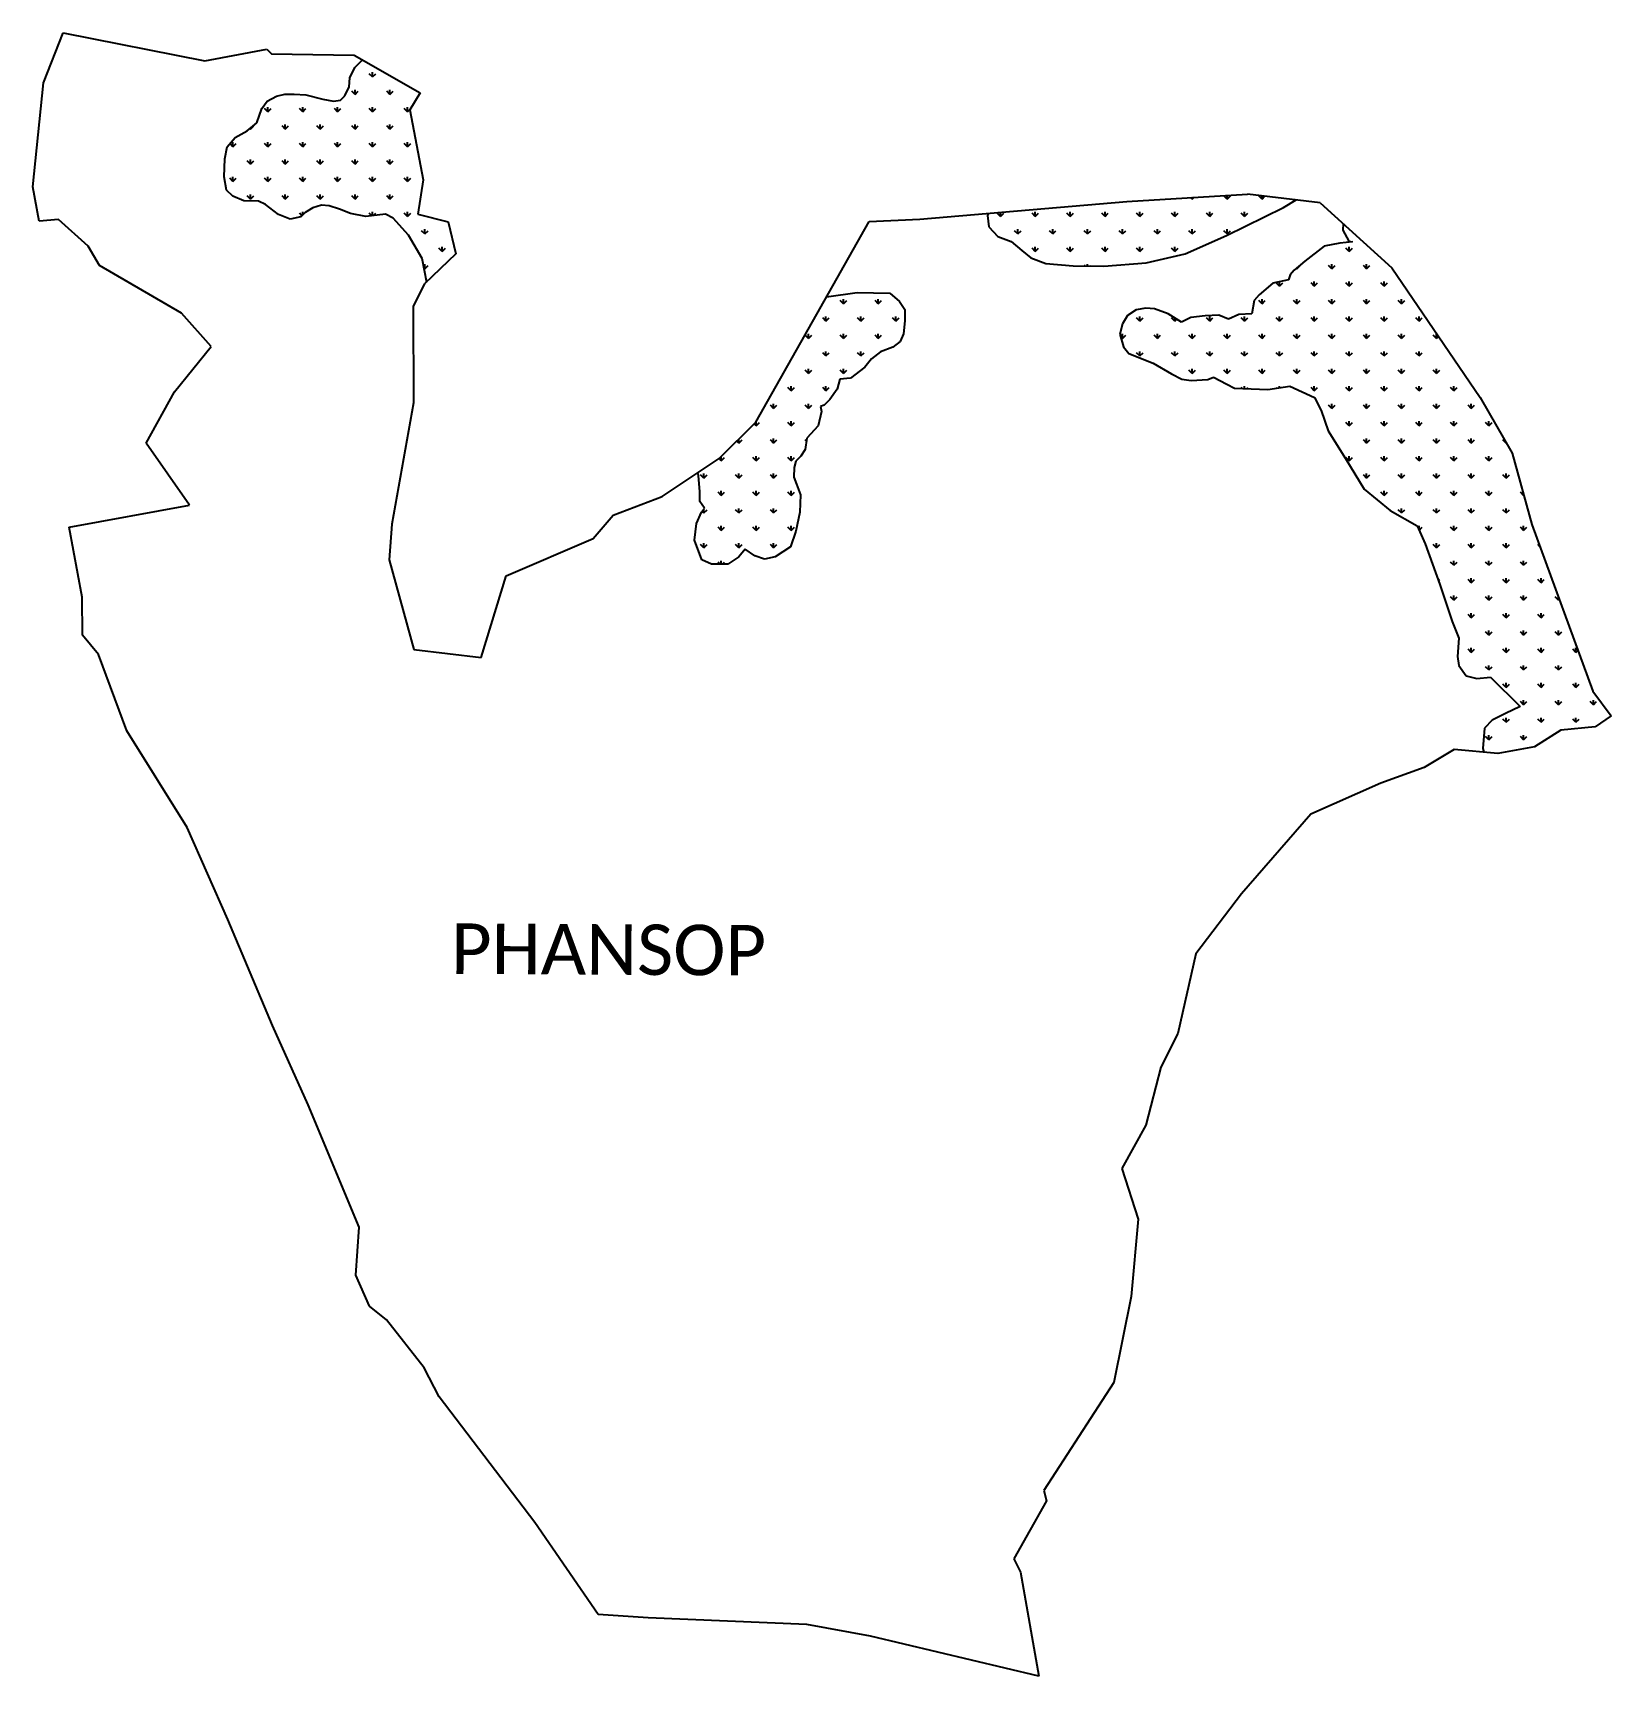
# Model space of a CAD drawing. Header units: metres. Extents: x 318782 to 322033, y 1873005 to 1876390.
import ezdxf

# ---------------------------------------------------------------- set-up
doc = ezdxf.new("R2010")
doc.units = ezdxf.units.M
for name, color, linetype in [('MANGROOVES', 112, 'Continuous'), ('village', 3, 'Continuous'), ('VILLAGE NAME', 250, 'Continuous')]:
    doc.layers.add(name, color=color, linetype=linetype)
doc.styles.get("Standard").update_dxf_attribs({"font": 'simplex.shx'})

msp = doc.modelspace()

# ---------------------------------------------------------------- linework, layer by layer
at = {"color": 3}
msp.add_line((321433.4, 1876039.5), (321283.9, 1876057.5), dxfattribs=at)
at = {"layer": 'MANGROOVES'}
for p, q in [((319445.4, 1876318.2), (319461.1, 1876334.1)), ((319434.9, 1876297.3), (319445.4, 1876318.2)), ((319424.8, 1876260.1), (319433.4, 1876278.2)), ((319433.4, 1876278.2), (319434.9, 1876297.3)), ((319243.5, 1876204.1), (319253.7, 1876233.5)), ((319253.7, 1876233.5), (319264.8, 1876248.7)), ((319264.8, 1876248.7), (319284, 1876259.2)), ((319284, 1876259.2), (319300.8, 1876263)), ((319300.8, 1876263), (319320.3, 1876263.3)), ((319320.3, 1876263.3), (319344.1, 1876262)), ((319344.1, 1876262), (319379.2, 1876253.3)), ((319379.2, 1876253.3), (319401.2, 1876248.9)), ((319401.2, 1876248.9), (319415.5, 1876250.9)), ((319415.5, 1876250.9), (319424.8, 1876260.1)), ((319223.5, 1876187.5), (319243.5, 1876204.1)), ((319182.4, 1876155), (319198.9, 1876174.1)), ((319198.9, 1876174.1), (319223.5, 1876187.5)), ((319176.4, 1876092.9), (319177.3, 1876130.2)), ((319177.3, 1876130.2), (319182.4, 1876155)), ((319181.2, 1876065.9), (319176.4, 1876092.9)), ((319193.9, 1876053.4), (319181.2, 1876065.9)), ((319216.6, 1876043.7), (319193.9, 1876053.4)), ((319246.8, 1876043.1), (319216.6, 1876043.7)), ((319261.3, 1876036.3), (319246.8, 1876043.1)), ((319288.2, 1876015.5), (319261.3, 1876036.3)), ((319358.7, 1876028.9), (319342.6, 1876019.4)), ((319376.5, 1876034.5), (319358.7, 1876028.9)), ((319392.1, 1876033.3), (319376.5, 1876034.5)), ((319413.4, 1876026.4), (319392.1, 1876033.3)), ((321240.2, 1875972.1), (321357.6, 1876029.6)), ((321357.6, 1876029.6), (321384.1, 1876045.4)), ((319312, 1876005.7), (319288.2, 1876015.5)), ((319334.1, 1876010.9), (319312, 1876005.7)), ((319342.6, 1876019.4), (319334.1, 1876010.9)), ((319436.1, 1876017.7), (319413.4, 1876026.4)), ((319468, 1876011.5), (319436.1, 1876017.7)), ((319508.3, 1876016), (319468, 1876011.5)), ((319523.9, 1876007.7), (319508.3, 1876016)), ((319555.7, 1875973.1), (319523.9, 1876007.7)), ((320749.3, 1876017.8), (320748.1, 1876013.4)), ((320748.1, 1876013.4), (320750.7, 1875990.3)), ((321480.8, 1875996.7), (321479.9, 1875982.9)), ((319583.8, 1875924.6), (319555.7, 1875973.1)), ((320750.7, 1875990.3), (320769.8, 1875970.3)), ((320769.8, 1875970.3), (320797, 1875960.2)), ((321155.3, 1875934.2), (321240.2, 1875972.1)), ((321479.9, 1875982.9), (321492.7, 1875960.8)), ((321492.7, 1875960.8), (321499.7, 1875959.1)), ((320797, 1875960.2), (320819.1, 1875941.5)), ((320819.1, 1875941.5), (320837.5, 1875926.2)), ((321075.3, 1875916), (321155.3, 1875934.2)), ((321441.8, 1875950), (321401.7, 1875919.1)), ((321473.7, 1875956.6), (321441.8, 1875950)), ((321499.7, 1875959.1), (321473.7, 1875956.6)), ((319593.8, 1875875.6), (319583.8, 1875924.6)), ((320837.5, 1875926.2), (320868.3, 1875914.6)), ((320868.3, 1875914.6), (320924.8, 1875909.7)), ((320924.8, 1875909.7), (320987.8, 1875909.3)), ((320987.8, 1875909.3), (321075.3, 1875916)), ((321379.5, 1875901), (321371.4, 1875891.2)), ((321401.7, 1875919.1), (321379.5, 1875901)), ((321335.7, 1875873.8), (321307.4, 1875850.2)), ((321368.2, 1875880.7), (321335.7, 1875873.8)), ((321371.4, 1875891.2), (321368.2, 1875880.7)), ((320416.9, 1875846), (320479.5, 1875855.1)), ((320479.5, 1875855.1), (320547.1, 1875853.6)), ((320547.1, 1875853.6), (320566.9, 1875836.3)), ((320566.9, 1875836.3), (320577.7, 1875819.8)), ((321297.2, 1875838.4), (321292.6, 1875810.7)), ((321307.4, 1875850.2), (321297.2, 1875838.4)), ((320578.2, 1875796.7), (320575.2, 1875769.5)), ((320577.7, 1875819.8), (320578.2, 1875796.7)), ((321036.3, 1875807.6), (321025.9, 1875790.5)), ((321054.7, 1875819.3), (321036.3, 1875807.6)), ((321074.3, 1875822.9), (321054.7, 1875819.3)), ((321091.9, 1875821.5), (321074.3, 1875822.9)), ((321120.3, 1875810.8), (321091.9, 1875821.5)), ((321148, 1875794), (321120.3, 1875810.8)), ((321167.3, 1875803.7), (321148, 1875794)), ((321196.4, 1875806.9), (321167.3, 1875803.7)), ((321224.9, 1875808.4), (321196.4, 1875806.9)), ((321244.8, 1875800.2), (321224.9, 1875808.4)), ((321265.5, 1875809.9), (321244.8, 1875800.2)), ((321292.6, 1875810.7), (321265.5, 1875809.9)), ((320575.2, 1875769.5), (320568.1, 1875753.8)), ((321025.9, 1875790.5), (321020.7, 1875769.2)), ((321020.7, 1875769.2), (321028.2, 1875743.1)), ((320527.7, 1875732.7), (320509.5, 1875718.5)), ((320553, 1875742.3), (320527.7, 1875732.7)), ((320568.1, 1875753.8), (320553, 1875742.3)), ((321028.2, 1875743.1), (321039.1, 1875729.5)), ((321039.1, 1875729.5), (321089.7, 1875709.3)), ((320495.3, 1875701.2), (320465.8, 1875678.3)), ((320509.5, 1875718.5), (320495.3, 1875701.2)), ((321089.7, 1875709.3), (321127.3, 1875687.1)), ((320438.7, 1875656.1), (320423.8, 1875634.5)), ((320444.1, 1875676.4), (320438.7, 1875656.1)), ((320465.8, 1875678.3), (320444.1, 1875676.4)), ((321127.3, 1875687.1), (321148.6, 1875676.3)), ((321148.6, 1875676.3), (321167.9, 1875673.7)), ((321167.9, 1875673.7), (321202.3, 1875675.4)), ((321202.3, 1875675.4), (321213.7, 1875680.2)), ((321213.7, 1875680.2), (321241.1, 1875665.8)), ((321241.1, 1875665.8), (321257, 1875657.6)), ((321257, 1875657.6), (321325.4, 1875655.2)), ((321325.4, 1875655.2), (321370.8, 1875662.3)), ((321370.8, 1875662.3), (321421.9, 1875638.4)), ((320411.5, 1875622.7), (320404.5, 1875619.9)), ((320423.8, 1875634.5), (320411.5, 1875622.7)), ((321421.9, 1875638.4), (321435.1, 1875612.1)), ((320406.2, 1875610), (320399.3, 1875580.1)), ((320404.5, 1875619.9), (320406.2, 1875610)), ((321435.1, 1875612.1), (321449.7, 1875569.8)), ((320376.1, 1875554.6), (320372.7, 1875531.4)), ((320399.3, 1875580.1), (320376.1, 1875554.6)), ((321449.7, 1875569.8), (321485.6, 1875513.2)), ((320372.7, 1875531.4), (320363.9, 1875517.5)), ((320349.8, 1875494.8), (320349.6, 1875474.9)), ((320353.7, 1875507.7), (320349.8, 1875494.8)), ((320363.9, 1875517.5), (320353.7, 1875507.7)), ((321485.6, 1875513.2), (321524, 1875449.7)), ((320152.8, 1875477.9), (320151.7, 1875483.7)), ((320155.8, 1875444.6), (320152.8, 1875477.9)), ((320349.6, 1875474.9), (320355.1, 1875460.1)), ((320355.1, 1875460.1), (320363.4, 1875438.4)), ((320155.7, 1875424.6), (320155.8, 1875444.6)), ((320165.4, 1875410.6), (320155.7, 1875424.6)), ((320363.4, 1875438.4), (320361.4, 1875402.6)), ((321524, 1875449.7), (321577.5, 1875405.9)), ((320148.8, 1875378.9), (320159.4, 1875402.2)), ((320159.4, 1875402.2), (320165.4, 1875410.6)), ((320361.4, 1875402.6), (320353.8, 1875363.5)), ((321577.5, 1875405.9), (321632.9, 1875374)), ((320144.7, 1875344.6), (320148.8, 1875378.9)), ((320353.8, 1875363.5), (320342.5, 1875331.3)), ((321632.9, 1875374), (321649.7, 1875337.3)), ((320159.6, 1875304.1), (320144.7, 1875344.6)), ((320249.3, 1875326.4), (320235.9, 1875310.4)), ((320268.8, 1875312.3), (320249.3, 1875326.4)), ((320342.5, 1875331.3), (320310.8, 1875310.6)), ((321649.7, 1875337.3), (321680.1, 1875253.3)), ((320180.1, 1875295.7), (320159.6, 1875304.1)), ((320213.7, 1875295.1), (320180.1, 1875295.7)), ((320235.9, 1875310.4), (320213.7, 1875295.1)), ((320288.7, 1875305.8), (320268.8, 1875312.3)), ((320310.8, 1875310.6), (320288.7, 1875305.8)), ((321680.1, 1875253.3), (321704.9, 1875177.6)), ((321704.9, 1875177.6), (321719.1, 1875142.9)), ((321719.1, 1875142.9), (321716.3, 1875105.2)), ((321716.3, 1875105.2), (321718.6, 1875086.7)), ((321718.6, 1875086.7), (321734.2, 1875065.3)), ((321734.2, 1875065.3), (321756.1, 1875059.7)), ((321756.1, 1875059.7), (321784.3, 1875062.6)), ((321784.3, 1875062.6), (321845, 1875002.5)), ((321814.7, 1874987.6), (321787.5, 1874974.4)), ((321845, 1875002.5), (321814.7, 1874987.6)), ((321771.7, 1874957.4), (321768.2, 1874915.5)), ((321787.5, 1874974.4), (321771.7, 1874957.4)), ((321768.2, 1874915.5), (321770.1, 1874908.4))]:
    msp.add_line(p, q, dxfattribs=at)
at = {"layer": 'MANGROOVES', "linetype": 'Continuous'}
for p, q in [((319481.6, 1876298.8), (319474.9, 1876305.5)), ((319481.6, 1876298.8), (319481.6, 1876308.3)), ((319481.6, 1876298.8), (319488.3, 1876305.5)), ((319445.7, 1876262.9), (319438.9, 1876269.6)), ((319445.7, 1876262.9), (319445.7, 1876272.4)), ((319445.7, 1876262.9), (319452.4, 1876269.6)), ((319517.5, 1876262.9), (319510.8, 1876269.6)), ((319517.5, 1876262.9), (319517.5, 1876272.4)), ((319517.5, 1876262.9), (319524.2, 1876269.6)), ((319266.1, 1876227), (319259.3, 1876233.7)), ((319266.1, 1876227), (319266.1, 1876236.5)), ((319266.1, 1876227), (319272.8, 1876233.7)), ((319302, 1876262.9), (319301.8, 1876263)), ((319302, 1876262.9), (319302, 1876263)), ((319302, 1876262.9), (319302.2, 1876263)), ((319337.9, 1876227), (319331.2, 1876233.7)), ((319337.9, 1876227), (319337.9, 1876236.5)), ((319337.9, 1876227), (319344.6, 1876233.7)), ((319409.7, 1876227), (319403, 1876233.7)), ((319409.7, 1876227), (319409.7, 1876236.5)), ((319409.7, 1876227), (319416.5, 1876233.7)), ((319481.6, 1876227), (319474.9, 1876233.7)), ((319481.6, 1876227), (319481.6, 1876236.5)), ((319481.6, 1876227), (319488.3, 1876233.7)), ((319553.4, 1876227), (319546.7, 1876233.7)), ((319553.4, 1876227), (319553.4, 1876236.5)), ((319553.4, 1876227), (319559.6, 1876233.1)), ((319230.1, 1876191), (319236.9, 1876197.8)), ((319302, 1876191), (319295.3, 1876197.8)), ((319302, 1876191), (319302, 1876200.6)), ((319302, 1876191), (319308.7, 1876197.8)), ((319373.8, 1876191), (319367.1, 1876197.8)), ((319373.8, 1876191), (319373.8, 1876200.6)), ((319373.8, 1876191), (319380.6, 1876197.8)), ((319445.7, 1876191), (319438.9, 1876197.8)), ((319445.7, 1876191), (319445.7, 1876200.6)), ((319445.7, 1876191), (319452.4, 1876197.8)), ((319517.5, 1876191), (319510.8, 1876197.8)), ((319517.5, 1876191), (319517.5, 1876200.6)), ((319517.5, 1876191), (319524.2, 1876197.8)), ((319194.2, 1876155.1), (319194.2, 1876164.6)), ((319230.1, 1876191), (319229.1, 1876192.1)), ((319230.1, 1876191), (319230.1, 1876193)), ((319266.1, 1876155.1), (319266.1, 1876164.6)), ((319337.9, 1876155.1), (319337.9, 1876164.6)), ((319409.7, 1876155.1), (319409.7, 1876164.6)), ((319481.6, 1876155.1), (319481.6, 1876164.6)), ((319553.4, 1876155.1), (319553.4, 1876164.6)), ((319194.2, 1876155.1), (319187.9, 1876161.4)), ((319194.2, 1876155.1), (319201, 1876161.8)), ((319266.1, 1876155.1), (319259.3, 1876161.8)), ((319266.1, 1876155.1), (319272.8, 1876161.8)), ((319337.9, 1876155.1), (319331.2, 1876161.8)), ((319337.9, 1876155.1), (319344.6, 1876161.8)), ((319409.7, 1876155.1), (319403, 1876161.8)), ((319409.7, 1876155.1), (319416.5, 1876161.8)), ((319481.6, 1876155.1), (319474.9, 1876161.8)), ((319481.6, 1876155.1), (319488.3, 1876161.8)), ((319553.4, 1876155.1), (319546.7, 1876161.8)), ((319553.4, 1876155.1), (319560.2, 1876161.8)), ((319230.1, 1876119.2), (319223.4, 1876125.9)), ((319230.1, 1876119.2), (319230.1, 1876128.7)), ((319230.1, 1876119.2), (319236.9, 1876125.9)), ((319302, 1876119.2), (319295.3, 1876125.9)), ((319302, 1876119.2), (319302, 1876128.7)), ((319302, 1876119.2), (319308.7, 1876125.9)), ((319373.8, 1876119.2), (319367.1, 1876125.9)), ((319373.8, 1876119.2), (319373.8, 1876128.7)), ((319373.8, 1876119.2), (319380.6, 1876125.9)), ((319445.7, 1876119.2), (319438.9, 1876125.9)), ((319445.7, 1876119.2), (319445.7, 1876128.7)), ((319445.7, 1876119.2), (319452.4, 1876125.9)), ((319517.5, 1876119.2), (319510.8, 1876125.9)), ((319517.5, 1876119.2), (319517.5, 1876128.7)), ((319517.5, 1876119.2), (319524.2, 1876125.9)), ((319194.2, 1876083.3), (319187.5, 1876090)), ((319194.2, 1876083.3), (319194.2, 1876092.8)), ((319194.2, 1876083.3), (319201, 1876090)), ((319266.1, 1876083.3), (319259.3, 1876090)), ((319266.1, 1876083.3), (319266.1, 1876092.8)), ((319266.1, 1876083.3), (319272.8, 1876090)), ((319337.9, 1876083.3), (319331.2, 1876090)), ((319337.9, 1876083.3), (319337.9, 1876092.8)), ((319337.9, 1876083.3), (319344.6, 1876090)), ((319409.7, 1876083.3), (319403, 1876090)), ((319409.7, 1876083.3), (319409.7, 1876092.8)), ((319409.7, 1876083.3), (319416.5, 1876090)), ((319481.6, 1876083.3), (319474.9, 1876090)), ((319481.6, 1876083.3), (319481.6, 1876092.8)), ((319481.6, 1876083.3), (319488.3, 1876090)), ((319553.4, 1876083.3), (319546.7, 1876090)), ((319553.4, 1876083.3), (319553.4, 1876092.8)), ((319553.4, 1876083.3), (319560.2, 1876090)), ((319230.1, 1876047.3), (319223.4, 1876054.1)), ((319230.1, 1876047.3), (319230.1, 1876056.9)), ((319230.1, 1876047.3), (319236.9, 1876054.1)), ((319302, 1876047.3), (319295.3, 1876054.1)), ((319302, 1876047.3), (319302, 1876056.9)), ((319302, 1876047.3), (319308.7, 1876054.1)), ((319373.8, 1876047.3), (319367.1, 1876054.1)), ((319373.8, 1876047.3), (319373.8, 1876056.9)), ((319373.8, 1876047.3), (319380.6, 1876054.1)), ((319445.7, 1876047.3), (319438.9, 1876054.1)), ((319445.7, 1876047.3), (319445.7, 1876056.9)), ((319445.7, 1876047.3), (319452.4, 1876054.1)), ((319517.5, 1876047.3), (319510.8, 1876054.1)), ((319517.5, 1876047.3), (319517.5, 1876056.9)), ((319517.5, 1876047.3), (319524.2, 1876054.1)), ((321169.9, 1876047.3), (321166.8, 1876050.4)), ((321169.9, 1876047.3), (321173.4, 1876050.8)), ((321169.9, 1876047.3), (321169.9, 1876050.6)), ((321241.7, 1876047.3), (321235, 1876054.1)), ((321241.7, 1876047.3), (321241.7, 1876054.9)), ((321241.7, 1876047.3), (321248.5, 1876054.1)), ((321313.6, 1876047.3), (321306.8, 1876054.1)), ((321313.6, 1876047.3), (321313.6, 1876053.9)), ((321313.6, 1876047.3), (321319.4, 1876053.2)), ((319336.2, 1876013.1), (319331.2, 1876018.2)), ((319337.9, 1876014.7), (319337.9, 1876020.9)), ((319480.2, 1876012.9), (319474.9, 1876018.2)), ((319481.6, 1876013), (319481.6, 1876020.9)), ((319483.4, 1876013.2), (319488.3, 1876018.2)), ((319553.4, 1876011.4), (319546.7, 1876018.2)), ((319553.4, 1876011.4), (319553.4, 1876020.9)), ((319553.4, 1876011.4), (319560.2, 1876018.2)), ((320774.7, 1876011.4), (320768, 1876018.2)), ((320774.7, 1876011.4), (320774.7, 1876020)), ((320774.7, 1876011.4), (320781.5, 1876018.2)), ((320846.6, 1876011.4), (320839.9, 1876018.2)), ((320846.6, 1876011.4), (320846.6, 1876020.9)), ((320846.6, 1876011.4), (320853.3, 1876018.2)), ((320918.4, 1876011.4), (320911.7, 1876018.2)), ((320918.4, 1876011.4), (320918.4, 1876020.9)), ((320918.4, 1876011.4), (320925.2, 1876018.2)), ((320990.3, 1876011.4), (320983.5, 1876018.2)), ((320990.3, 1876011.4), (320990.3, 1876020.9)), ((320990.3, 1876011.4), (320997, 1876018.2)), ((321062.1, 1876011.4), (321055.4, 1876018.2)), ((321062.1, 1876011.4), (321062.1, 1876020.9)), ((321062.1, 1876011.4), (321068.9, 1876018.2)), ((321134, 1876011.4), (321127.2, 1876018.2)), ((321134, 1876011.4), (321134, 1876020.9)), ((321134, 1876011.4), (321140.7, 1876018.2)), ((321205.8, 1876011.4), (321199.1, 1876018.2)), ((321205.8, 1876011.4), (321205.8, 1876020.9)), ((321205.8, 1876011.4), (321212.5, 1876018.2)), ((321277.6, 1876011.4), (321270.9, 1876018.2)), ((321277.6, 1876011.4), (321277.6, 1876020.9)), ((321277.6, 1876011.4), (321284.4, 1876018.2)), ((319589.4, 1875975.5), (319582.6, 1875982.2)), ((319589.4, 1875975.5), (319589.4, 1875985)), ((319589.4, 1875975.5), (319596.1, 1875982.2)), ((320810.7, 1875975.5), (320803.9, 1875982.2)), ((320810.7, 1875975.5), (320810.7, 1875985)), ((320810.7, 1875975.5), (320817.4, 1875982.2)), ((320882.5, 1875975.5), (320875.8, 1875982.2)), ((320882.5, 1875975.5), (320882.5, 1875985)), ((320882.5, 1875975.5), (320889.2, 1875982.2)), ((320954.4, 1875975.5), (320947.6, 1875982.2)), ((320954.4, 1875975.5), (320954.4, 1875985)), ((320954.4, 1875975.5), (320961.1, 1875982.2)), ((321026.2, 1875975.5), (321019.5, 1875982.2)), ((321026.2, 1875975.5), (321026.2, 1875985)), ((321026.2, 1875975.5), (321032.9, 1875982.2)), ((321098, 1875975.5), (321091.3, 1875982.2)), ((321098, 1875975.5), (321098, 1875985)), ((321098, 1875975.5), (321104.8, 1875982.2)), ((321169.9, 1875975.5), (321163.1, 1875982.2)), ((321169.9, 1875975.5), (321169.9, 1875985)), ((321169.9, 1875975.5), (321176.6, 1875982.2)), ((321241.7, 1875975.5), (321235, 1875982.2)), ((321241.7, 1875975.5), (321241.7, 1875985)), ((321241.7, 1875975.5), (321248.5, 1875982.2)), ((319625.3, 1875939.6), (319618.5, 1875946.3)), ((319625.3, 1875939.6), (319625.3, 1875949.1)), ((319625.3, 1875939.6), (319632, 1875946.3)), ((320846.6, 1875939.6), (320839.9, 1875946.3)), ((320846.6, 1875939.6), (320846.6, 1875949.1)), ((320846.6, 1875939.6), (320853.3, 1875946.3)), ((320918.4, 1875939.6), (320911.7, 1875946.3)), ((320918.4, 1875939.6), (320918.4, 1875949.1)), ((320918.4, 1875939.6), (320925.2, 1875946.3)), ((320990.3, 1875939.6), (320983.5, 1875946.3)), ((320990.3, 1875939.6), (320990.3, 1875949.1)), ((320990.3, 1875939.6), (320997, 1875946.3)), ((321062.1, 1875939.6), (321055.4, 1875946.3)), ((321062.1, 1875939.6), (321062.1, 1875949.1)), ((321062.1, 1875939.6), (321068.9, 1875946.3)), ((321134, 1875939.6), (321127.2, 1875946.3)), ((321134, 1875939.6), (321134, 1875949.1)), ((321134, 1875939.6), (321140.7, 1875946.3)), ((321493.2, 1875939.6), (321486.4, 1875946.3)), ((321493.2, 1875939.6), (321493.2, 1875949.1)), ((321493.2, 1875939.6), (321499.9, 1875946.3)), ((319589.4, 1875903.7), (319587.7, 1875905.3)), ((319589.4, 1875903.7), (319589.4, 1875913.2)), ((319589.4, 1875903.7), (319596.1, 1875910.4)), ((320948.4, 1875909.6), (320947.6, 1875910.4)), ((320954.4, 1875909.5), (320954.4, 1875913.2)), ((320960.2, 1875909.5), (320961.1, 1875910.4)), ((321026.2, 1875912.3), (321026.2, 1875913.2)), ((321385.4, 1875903.7), (321384.2, 1875904.8)), ((321385.4, 1875903.7), (321392.1, 1875910.4)), ((321385.4, 1875903.7), (321385.4, 1875905.8)), ((321457.2, 1875903.7), (321450.5, 1875910.4)), ((321457.2, 1875903.7), (321457.2, 1875913.2)), ((321457.2, 1875903.7), (321464, 1875910.4)), ((321529.1, 1875903.7), (321522.4, 1875910.4)), ((321529.1, 1875903.7), (321529.1, 1875913.2)), ((321529.1, 1875903.7), (321535.8, 1875910.4)), ((321349.5, 1875867.7), (321342.7, 1875874.5)), ((321349.5, 1875867.7), (321349.5, 1875876.8)), ((321349.5, 1875867.7), (321356.2, 1875874.5)), ((321421.3, 1875867.7), (321414.6, 1875874.5)), ((321421.3, 1875867.7), (321421.3, 1875877.3)), ((321421.3, 1875867.7), (321428.1, 1875874.5)), ((321493.2, 1875867.7), (321486.4, 1875874.5)), ((321493.2, 1875867.7), (321493.2, 1875877.3)), ((321493.2, 1875867.7), (321499.9, 1875874.5)), ((321565, 1875867.7), (321558.3, 1875874.5)), ((321565, 1875867.7), (321565, 1875877.3)), ((321565, 1875867.7), (321571.7, 1875874.5)), ((320451.5, 1875831.8), (320444.7, 1875838.6)), ((320451.5, 1875831.8), (320451.5, 1875841.3)), ((320451.5, 1875831.8), (320458.2, 1875838.6)), ((320523.3, 1875831.8), (320516.6, 1875838.6)), ((320523.3, 1875831.8), (320523.3, 1875841.3)), ((320523.3, 1875831.8), (320530, 1875838.6)), ((321313.6, 1875831.8), (321306.8, 1875838.6)), ((321313.6, 1875831.8), (321313.6, 1875841.3)), ((321313.6, 1875831.8), (321320.3, 1875838.6)), ((321385.4, 1875831.8), (321378.7, 1875838.6)), ((321385.4, 1875831.8), (321385.4, 1875841.3)), ((321385.4, 1875831.8), (321392.1, 1875838.6)), ((321457.2, 1875831.8), (321450.5, 1875838.6)), ((321457.2, 1875831.8), (321457.2, 1875841.3)), ((321457.2, 1875831.8), (321464, 1875838.6)), ((321529.1, 1875831.8), (321522.4, 1875838.6)), ((321529.1, 1875831.8), (321529.1, 1875841.3)), ((321529.1, 1875831.8), (321535.8, 1875838.6)), ((321600.9, 1875831.8), (321594.2, 1875838.6)), ((321600.9, 1875831.8), (321600.9, 1875841.3)), ((321600.9, 1875831.8), (321607.7, 1875838.6)), ((320415.5, 1875795.9), (320408.8, 1875802.6)), ((320415.5, 1875795.9), (320415.5, 1875805.4)), ((320415.5, 1875795.9), (320422.3, 1875802.6)), ((320487.4, 1875795.9), (320480.6, 1875802.6)), ((320487.4, 1875795.9), (320487.4, 1875805.4)), ((320487.4, 1875795.9), (320494.1, 1875802.6)), ((320559.2, 1875795.9), (320552.5, 1875802.6)), ((320559.2, 1875795.9), (320559.2, 1875805.4)), ((320559.2, 1875795.9), (320566, 1875802.6)), ((321062.1, 1875795.9), (321055.4, 1875802.6)), ((321062.1, 1875795.9), (321062.1, 1875805.4)), ((321062.1, 1875795.9), (321068.9, 1875802.6)), ((321134, 1875795.9), (321127.2, 1875802.6)), ((321134, 1875795.9), (321134, 1875802.5)), ((321134, 1875795.9), (321138.1, 1875800)), ((321205.8, 1875795.9), (321199.1, 1875802.6)), ((321205.8, 1875795.9), (321205.8, 1875805.4)), ((321205.8, 1875795.9), (321212.5, 1875802.6)), ((321277.6, 1875795.9), (321270.9, 1875802.6)), ((321277.6, 1875795.9), (321277.6, 1875805.4)), ((321277.6, 1875795.9), (321284.4, 1875802.6)), ((321349.5, 1875795.9), (321342.7, 1875802.6)), ((321349.5, 1875795.9), (321349.5, 1875805.4)), ((321349.5, 1875795.9), (321356.2, 1875802.6)), ((321421.3, 1875795.9), (321414.6, 1875802.6)), ((321421.3, 1875795.9), (321421.3, 1875805.4)), ((321421.3, 1875795.9), (321428.1, 1875802.6)), ((321493.2, 1875795.9), (321486.4, 1875802.6)), ((321493.2, 1875795.9), (321493.2, 1875805.4)), ((321493.2, 1875795.9), (321499.9, 1875802.6)), ((321565, 1875795.9), (321558.3, 1875802.6)), ((321565, 1875795.9), (321565, 1875805.4)), ((321565, 1875795.9), (321571.7, 1875802.6)), ((321636.9, 1875795.9), (321630.1, 1875802.6)), ((321636.9, 1875795.9), (321636.9, 1875805.4)), ((321636.9, 1875795.9), (321643.6, 1875802.6)), ((320379.6, 1875760), (320372.9, 1875766.7)), ((320379.6, 1875760), (320379.6, 1875769.5)), ((320379.6, 1875760), (320386.4, 1875766.7)), ((320451.5, 1875760), (320444.7, 1875766.7)), ((320451.5, 1875760), (320451.5, 1875769.5)), ((320451.5, 1875760), (320458.2, 1875766.7)), ((320523.3, 1875760), (320516.6, 1875766.7)), ((320523.3, 1875760), (320523.3, 1875769.5)), ((320523.3, 1875760), (320530, 1875766.7)), ((321026.2, 1875760), (321022.2, 1875764)), ((321026.2, 1875760), (321026.2, 1875769.5)), ((321026.2, 1875760), (321032.9, 1875766.7)), ((321098, 1875760), (321091.3, 1875766.7)), ((321098, 1875760), (321098, 1875769.5)), ((321098, 1875760), (321104.8, 1875766.7)), ((321169.9, 1875760), (321163.1, 1875766.7)), ((321169.9, 1875760), (321169.9, 1875769.5)), ((321169.9, 1875760), (321176.6, 1875766.7)), ((321241.7, 1875760), (321235, 1875766.7)), ((321241.7, 1875760), (321241.7, 1875769.5)), ((321241.7, 1875760), (321248.5, 1875766.7)), ((321313.6, 1875760), (321306.8, 1875766.7)), ((321313.6, 1875760), (321313.6, 1875769.5)), ((321313.6, 1875760), (321320.3, 1875766.7)), ((321385.4, 1875760), (321378.7, 1875766.7)), ((321385.4, 1875760), (321385.4, 1875769.5)), ((321385.4, 1875760), (321392.1, 1875766.7)), ((321457.2, 1875760), (321450.5, 1875766.7)), ((321457.2, 1875760), (321457.2, 1875769.5)), ((321457.2, 1875760), (321464, 1875766.7)), ((321529.1, 1875760), (321522.4, 1875766.7)), ((321529.1, 1875760), (321529.1, 1875769.5)), ((321529.1, 1875760), (321535.8, 1875766.7)), ((321600.9, 1875760), (321594.2, 1875766.7)), ((321600.9, 1875760), (321600.9, 1875769.5)), ((321600.9, 1875760), (321607.7, 1875766.7)), ((321672.8, 1875760), (321666, 1875766.7)), ((321672.8, 1875760), (321672.8, 1875769.5)), ((321672.8, 1875760), (321677.3, 1875764.5)), ((320415.5, 1875724.1), (320408.8, 1875730.8)), ((320415.5, 1875724.1), (320415.5, 1875733.6)), ((320415.5, 1875724.1), (320422.3, 1875730.8)), ((320487.4, 1875724.1), (320480.6, 1875730.8)), ((320487.4, 1875724.1), (320487.4, 1875733.6)), ((320487.4, 1875724.1), (320494.1, 1875730.8)), ((321062.1, 1875724.1), (321055.4, 1875730.8)), ((321062.1, 1875724.1), (321062.1, 1875733.6)), ((321062.1, 1875724.1), (321068.9, 1875730.8)), ((321134, 1875724.1), (321127.2, 1875730.8)), ((321134, 1875724.1), (321134, 1875733.6)), ((321134, 1875724.1), (321140.7, 1875730.8)), ((321205.8, 1875724.1), (321199.1, 1875730.8)), ((321205.8, 1875724.1), (321205.8, 1875733.6)), ((321205.8, 1875724.1), (321212.5, 1875730.8)), ((321277.6, 1875724.1), (321270.9, 1875730.8)), ((321277.6, 1875724.1), (321277.6, 1875733.6)), ((321277.6, 1875724.1), (321284.4, 1875730.8)), ((321349.5, 1875724.1), (321342.7, 1875730.8)), ((321349.5, 1875724.1), (321349.5, 1875733.6)), ((321349.5, 1875724.1), (321356.2, 1875730.8)), ((321421.3, 1875724.1), (321414.6, 1875730.8)), ((321421.3, 1875724.1), (321421.3, 1875733.6)), ((321421.3, 1875724.1), (321428.1, 1875730.8)), ((321493.2, 1875724.1), (321486.4, 1875730.8)), ((321493.2, 1875724.1), (321493.2, 1875733.6)), ((321493.2, 1875724.1), (321499.9, 1875730.8)), ((321565, 1875724.1), (321558.3, 1875730.8)), ((321565, 1875724.1), (321565, 1875733.6)), ((321565, 1875724.1), (321571.7, 1875730.8)), ((321636.9, 1875724.1), (321630.1, 1875730.8)), ((321636.9, 1875724.1), (321636.9, 1875733.6)), ((321636.9, 1875724.1), (321643.6, 1875730.8)), ((320379.6, 1875688.1), (320372.9, 1875694.9)), ((320379.6, 1875688.1), (320379.6, 1875697.7)), ((320379.6, 1875688.1), (320386.4, 1875694.9)), ((320451.5, 1875688.1), (320444.7, 1875694.9)), ((320451.5, 1875688.1), (320451.5, 1875697.7)), ((320451.5, 1875688.1), (320458.2, 1875694.9)), ((321169.9, 1875688.1), (321163.1, 1875694.9)), ((321169.9, 1875688.1), (321169.9, 1875697.7)), ((321169.9, 1875688.1), (321176.6, 1875694.9)), ((321241.7, 1875688.1), (321235, 1875694.9)), ((321241.7, 1875688.1), (321241.7, 1875697.7)), ((321241.7, 1875688.1), (321248.5, 1875694.9)), ((321313.6, 1875688.1), (321306.8, 1875694.9)), ((321313.6, 1875688.1), (321313.6, 1875697.7)), ((321313.6, 1875688.1), (321320.3, 1875694.9)), ((321385.4, 1875688.1), (321378.7, 1875694.9)), ((321385.4, 1875688.1), (321385.4, 1875697.7)), ((321385.4, 1875688.1), (321392.1, 1875694.9)), ((321457.2, 1875688.1), (321450.5, 1875694.9)), ((321457.2, 1875688.1), (321457.2, 1875697.7)), ((321457.2, 1875688.1), (321464, 1875694.9)), ((321529.1, 1875688.1), (321522.4, 1875694.9)), ((321529.1, 1875688.1), (321529.1, 1875697.7)), ((321529.1, 1875688.1), (321535.8, 1875694.9)), ((321600.9, 1875688.1), (321594.2, 1875694.9)), ((321600.9, 1875688.1), (321600.9, 1875697.7)), ((321600.9, 1875688.1), (321607.7, 1875694.9)), ((321672.8, 1875688.1), (321666, 1875694.9)), ((321672.8, 1875688.1), (321672.8, 1875697.7)), ((321672.8, 1875688.1), (321679.5, 1875694.9)), ((320343.7, 1875652.2), (320337, 1875658.9)), ((320343.7, 1875652.2), (320343.7, 1875661.7)), ((320343.7, 1875652.2), (320350.4, 1875658.9)), ((320415.5, 1875652.2), (320408.8, 1875658.9)), ((320415.5, 1875652.2), (320415.5, 1875661.7)), ((320415.5, 1875652.2), (320422.3, 1875658.9)), ((321272.8, 1875657), (321270.9, 1875658.9)), ((321277.6, 1875656.9), (321277.6, 1875661.7)), ((321282.1, 1875656.7), (321284.4, 1875658.9)), ((321343.7, 1875658), (321342.7, 1875658.9)), ((321349.5, 1875659), (321349.5, 1875661.7)), ((321421.3, 1875652.2), (321414.6, 1875658.9)), ((321421.3, 1875652.2), (321421.3, 1875661.7)), ((321421.3, 1875652.2), (321428.1, 1875658.9)), ((321493.2, 1875652.2), (321486.4, 1875658.9)), ((321493.2, 1875652.2), (321493.2, 1875661.7)), ((321493.2, 1875652.2), (321499.9, 1875658.9)), ((321565, 1875652.2), (321558.3, 1875658.9)), ((321565, 1875652.2), (321565, 1875661.7)), ((321565, 1875652.2), (321571.7, 1875658.9)), ((321636.9, 1875652.2), (321630.1, 1875658.9)), ((321636.9, 1875652.2), (321636.9, 1875661.7)), ((321636.9, 1875652.2), (321643.6, 1875658.9)), ((321708.7, 1875652.2), (321702, 1875658.9)), ((321708.7, 1875652.2), (321708.7, 1875661.7)), ((321708.7, 1875652.2), (321715.4, 1875658.9)), ((320307.8, 1875616.3), (320301, 1875623)), ((320307.8, 1875616.3), (320307.8, 1875625.8)), ((320307.8, 1875616.3), (320314.5, 1875623)), ((320379.6, 1875616.3), (320372.9, 1875623)), ((320379.6, 1875616.3), (320379.6, 1875625.8)), ((320379.6, 1875616.3), (320386.4, 1875623)), ((321457.2, 1875616.3), (321450.5, 1875623)), ((321457.2, 1875616.3), (321457.2, 1875625.8)), ((321457.2, 1875616.3), (321464, 1875623)), ((321529.1, 1875616.3), (321522.4, 1875623)), ((321529.1, 1875616.3), (321529.1, 1875625.8)), ((321529.1, 1875616.3), (321535.8, 1875623)), ((321600.9, 1875616.3), (321594.2, 1875623)), ((321600.9, 1875616.3), (321600.9, 1875625.8)), ((321600.9, 1875616.3), (321607.7, 1875623)), ((321672.8, 1875616.3), (321666, 1875623)), ((321672.8, 1875616.3), (321672.8, 1875625.8)), ((321672.8, 1875616.3), (321679.5, 1875623)), ((321744.6, 1875616.3), (321737.9, 1875623)), ((321744.6, 1875616.3), (321744.6, 1875625.8)), ((321744.6, 1875616.3), (321751.4, 1875623)), ((320271.9, 1875580.4), (320271.9, 1875589)), ((320343.7, 1875580.4), (320343.7, 1875589.9)), ((321493.2, 1875580.4), (321493.2, 1875589.9)), ((321565, 1875580.4), (321565, 1875589.9)), ((321636.9, 1875580.4), (321636.9, 1875589.9)), ((321708.7, 1875580.4), (321708.7, 1875589.9)), ((321780.5, 1875580.4), (321780.5, 1875589.9)), ((320271.9, 1875580.4), (320267.8, 1875584.5)), ((320271.9, 1875580.4), (320278.6, 1875587.1)), ((320343.7, 1875580.4), (320337, 1875587.1)), ((320343.7, 1875580.4), (320350.4, 1875587.1)), ((321493.2, 1875580.4), (321486.4, 1875587.1)), ((321493.2, 1875580.4), (321499.9, 1875587.1)), ((321565, 1875580.4), (321558.3, 1875587.1)), ((321565, 1875580.4), (321571.7, 1875587.1)), ((321636.9, 1875580.4), (321630.1, 1875587.1)), ((321636.9, 1875580.4), (321643.6, 1875587.1)), ((321708.7, 1875580.4), (321702, 1875587.1)), ((321708.7, 1875580.4), (321715.4, 1875587.1)), ((321780.5, 1875580.4), (321773.8, 1875587.1)), ((321780.5, 1875580.4), (321787.3, 1875587.1)), ((320235.9, 1875544.5), (320231.8, 1875548.6)), ((320235.9, 1875544.5), (320235.9, 1875552.8)), ((320235.9, 1875544.5), (320242.7, 1875551.2)), ((320307.8, 1875544.5), (320301, 1875551.2)), ((320307.8, 1875544.5), (320307.8, 1875554)), ((320307.8, 1875544.5), (320314.5, 1875551.2)), ((320375.2, 1875548.8), (320372.9, 1875551.2)), ((321462.5, 1875549.7), (321464, 1875551.2)), ((321529.1, 1875544.5), (321522.4, 1875551.2)), ((321529.1, 1875544.5), (321529.1, 1875554)), ((321529.1, 1875544.5), (321535.8, 1875551.2)), ((321600.9, 1875544.5), (321594.2, 1875551.2)), ((321600.9, 1875544.5), (321600.9, 1875554)), ((321600.9, 1875544.5), (321607.7, 1875551.2)), ((321672.8, 1875544.5), (321666, 1875551.2)), ((321672.8, 1875544.5), (321672.8, 1875554)), ((321672.8, 1875544.5), (321679.5, 1875551.2)), ((321744.6, 1875544.5), (321737.9, 1875551.2)), ((321744.6, 1875544.5), (321744.6, 1875554)), ((321744.6, 1875544.5), (321751.4, 1875551.2)), ((321816.5, 1875544.5), (321809.7, 1875551.2)), ((321816.5, 1875544.5), (321816.5, 1875545.5)), ((321816.5, 1875544.5), (321816.9, 1875544.8)), ((320200, 1875508.5), (320195.8, 1875512.8)), ((320200, 1875508.5), (320200, 1875517)), ((320200, 1875508.5), (320206.7, 1875515.3)), ((320271.9, 1875508.5), (320265.1, 1875515.3)), ((320271.9, 1875508.5), (320271.9, 1875518.1)), ((320271.9, 1875508.5), (320278.6, 1875515.3)), ((320343.7, 1875508.5), (320337, 1875515.3)), ((320343.7, 1875508.5), (320343.7, 1875518.1)), ((320343.7, 1875508.5), (320350.4, 1875515.3)), ((321493.2, 1875508.5), (321486.4, 1875515.3)), ((321493.2, 1875508.5), (321493.2, 1875518.1)), ((321493.2, 1875508.5), (321499.9, 1875515.3)), ((321565, 1875508.5), (321558.3, 1875515.3)), ((321565, 1875508.5), (321565, 1875518.1)), ((321565, 1875508.5), (321571.7, 1875515.3)), ((321636.9, 1875508.5), (321630.1, 1875515.3)), ((321636.9, 1875508.5), (321636.9, 1875518.1)), ((321636.9, 1875508.5), (321643.6, 1875515.3)), ((321708.7, 1875508.5), (321702, 1875515.3)), ((321708.7, 1875508.5), (321708.7, 1875518.1)), ((321708.7, 1875508.5), (321715.4, 1875515.3)), ((321780.5, 1875508.5), (321773.8, 1875515.3)), ((321780.5, 1875508.5), (321780.5, 1875518.1)), ((321780.5, 1875508.5), (321787.3, 1875515.3)), ((320164.1, 1875472.6), (320157.4, 1875479.3)), ((320164.1, 1875472.6), (320164.1, 1875482.1)), ((320164.1, 1875472.6), (320170.8, 1875479.3)), ((320235.9, 1875472.6), (320229.2, 1875479.3)), ((320235.9, 1875472.6), (320235.9, 1875482.1)), ((320235.9, 1875472.6), (320242.7, 1875479.3)), ((320307.8, 1875472.6), (320301, 1875479.3)), ((320307.8, 1875472.6), (320307.8, 1875482.1)), ((320307.8, 1875472.6), (320314.5, 1875479.3)), ((321529.1, 1875472.6), (321522.4, 1875479.3)), ((321529.1, 1875472.6), (321529.1, 1875482.1)), ((321529.1, 1875472.6), (321535.8, 1875479.3)), ((321600.9, 1875472.6), (321594.2, 1875479.3)), ((321600.9, 1875472.6), (321600.9, 1875482.1)), ((321600.9, 1875472.6), (321607.7, 1875479.3)), ((321672.8, 1875472.6), (321666, 1875479.3)), ((321672.8, 1875472.6), (321672.8, 1875482.1)), ((321672.8, 1875472.6), (321679.5, 1875479.3)), ((321744.6, 1875472.6), (321737.9, 1875479.3)), ((321744.6, 1875472.6), (321744.6, 1875482.1)), ((321744.6, 1875472.6), (321751.4, 1875479.3)), ((321816.5, 1875472.6), (321809.7, 1875479.3)), ((321816.5, 1875472.6), (321816.5, 1875482.1)), ((321816.5, 1875472.6), (321823.2, 1875479.3)), ((320200, 1875436.7), (320193.3, 1875443.4)), ((320200, 1875436.7), (320200, 1875446.2)), ((320200, 1875436.7), (320206.7, 1875443.4)), ((320271.9, 1875436.7), (320265.1, 1875443.4)), ((320271.9, 1875436.7), (320271.9, 1875446.2)), ((320271.9, 1875436.7), (320278.6, 1875443.4)), ((320343.7, 1875436.7), (320337, 1875443.4)), ((320343.7, 1875436.7), (320343.7, 1875446.2)), ((320343.7, 1875436.7), (320350.4, 1875443.4)), ((321565, 1875436.7), (321558.3, 1875443.4)), ((321565, 1875436.7), (321565, 1875446.2)), ((321565, 1875436.7), (321571.7, 1875443.4)), ((321636.9, 1875436.7), (321630.1, 1875443.4)), ((321636.9, 1875436.7), (321636.9, 1875446.2)), ((321636.9, 1875436.7), (321643.6, 1875443.4)), ((321708.7, 1875436.7), (321702, 1875443.4)), ((321708.7, 1875436.7), (321708.7, 1875446.2)), ((321708.7, 1875436.7), (321715.4, 1875443.4)), ((321780.5, 1875436.7), (321773.8, 1875443.4)), ((321780.5, 1875436.7), (321780.5, 1875446.2)), ((321780.5, 1875436.7), (321787.3, 1875443.4)), ((321852.4, 1875436.7), (321845.6, 1875443.4)), ((321852.4, 1875436.7), (321852.4, 1875439.2)), ((321852.4, 1875436.7), (321852.9, 1875437.2)), ((320164.1, 1875400.8), (320160.8, 1875404.1)), ((320164.1, 1875400.8), (320164.1, 1875408.7)), ((320164.1, 1875400.8), (320170.8, 1875407.5)), ((320235.9, 1875400.8), (320229.2, 1875407.5)), ((320235.9, 1875400.8), (320235.9, 1875410.3)), ((320235.9, 1875400.8), (320242.7, 1875407.5)), ((320307.8, 1875400.8), (320301, 1875407.5)), ((320307.8, 1875400.8), (320307.8, 1875410.3)), ((320307.8, 1875400.8), (320314.5, 1875407.5)), ((321600.9, 1875400.8), (321594.2, 1875407.5)), ((321600.9, 1875400.8), (321600.9, 1875410.3)), ((321600.9, 1875400.8), (321607.7, 1875407.5)), ((321672.8, 1875400.8), (321666, 1875407.5)), ((321672.8, 1875400.8), (321672.8, 1875410.3)), ((321672.8, 1875400.8), (321679.5, 1875407.5)), ((321744.6, 1875400.8), (321737.9, 1875407.5)), ((321744.6, 1875400.8), (321744.6, 1875410.3)), ((321744.6, 1875400.8), (321751.4, 1875407.5)), ((321816.5, 1875400.8), (321809.7, 1875407.5)), ((321816.5, 1875400.8), (321816.5, 1875410.3)), ((321816.5, 1875400.8), (321823.2, 1875407.5)), ((320200, 1875364.8), (320193.3, 1875371.6)), ((320200, 1875364.8), (320200, 1875374.4)), ((320200, 1875364.8), (320206.7, 1875371.6)), ((320271.9, 1875364.8), (320265.1, 1875371.6)), ((320271.9, 1875364.8), (320271.9, 1875374.4)), ((320271.9, 1875364.8), (320278.6, 1875371.6)), ((320343.7, 1875364.8), (320337, 1875371.6)), ((320343.7, 1875364.8), (320343.7, 1875374.4)), ((320343.7, 1875364.8), (320350.4, 1875371.6)), ((321636.9, 1875365.4), (321636.9, 1875374.4)), ((321637, 1875365), (321643.6, 1875371.6)), ((321708.7, 1875364.8), (321702, 1875371.6)), ((321708.7, 1875364.8), (321708.7, 1875374.4)), ((321708.7, 1875364.8), (321715.4, 1875371.6)), ((321780.5, 1875364.8), (321773.8, 1875371.6)), ((321780.5, 1875364.8), (321780.5, 1875374.4)), ((321780.5, 1875364.8), (321787.3, 1875371.6)), ((321852.4, 1875364.8), (321845.6, 1875371.6)), ((321852.4, 1875364.8), (321852.4, 1875374.4)), ((321852.4, 1875364.8), (321859.1, 1875371.6)), ((320164.1, 1875328.9), (320157.4, 1875335.7)), ((320164.1, 1875328.9), (320164.1, 1875338.5)), ((320164.1, 1875328.9), (320170.8, 1875335.7)), ((320235.9, 1875328.9), (320229.2, 1875335.7)), ((320235.9, 1875328.9), (320235.9, 1875338.5)), ((320235.9, 1875328.9), (320242.7, 1875335.7)), ((320307.8, 1875328.9), (320301, 1875335.7)), ((320307.8, 1875328.9), (320307.8, 1875338.5)), ((320307.8, 1875328.9), (320314.5, 1875335.7)), ((321672.8, 1875328.9), (321666, 1875335.7)), ((321672.8, 1875328.9), (321672.8, 1875338.5)), ((321672.8, 1875328.9), (321679.5, 1875335.7)), ((321744.6, 1875328.9), (321737.9, 1875335.7)), ((321744.6, 1875328.9), (321744.6, 1875338.5)), ((321744.6, 1875328.9), (321751.4, 1875335.7)), ((321816.5, 1875328.9), (321809.7, 1875335.7)), ((321816.5, 1875328.9), (321816.5, 1875338.5)), ((321816.5, 1875328.9), (321823.2, 1875335.7)), ((321886.6, 1875330.6), (321881.6, 1875335.7)), ((320197.6, 1875295.4), (320193.3, 1875299.7)), ((320200, 1875295.4), (320200, 1875302.5)), ((320202.3, 1875295.3), (320206.7, 1875299.7)), ((321708.7, 1875293), (321702, 1875299.7)), ((321708.7, 1875293), (321708.7, 1875302.5)), ((321708.7, 1875293), (321715.4, 1875299.7)), ((321780.5, 1875293), (321773.8, 1875299.7)), ((321780.5, 1875293), (321780.5, 1875302.5)), ((321780.5, 1875293), (321787.3, 1875299.7)), ((321852.4, 1875293), (321845.6, 1875299.7)), ((321852.4, 1875293), (321852.4, 1875302.5)), ((321852.4, 1875293), (321859.1, 1875299.7)), ((321677.1, 1875261.5), (321679.5, 1875263.8)), ((321744.6, 1875257.1), (321737.9, 1875263.8)), ((321744.6, 1875257.1), (321744.6, 1875266.6)), ((321744.6, 1875257.1), (321751.4, 1875263.8)), ((321816.5, 1875257.1), (321809.7, 1875263.8)), ((321816.5, 1875257.1), (321816.5, 1875266.6)), ((321816.5, 1875257.1), (321823.2, 1875263.8)), ((321888.3, 1875257.1), (321881.6, 1875263.8)), ((321888.3, 1875257.1), (321888.3, 1875266.6)), ((321888.3, 1875257.1), (321895, 1875263.8)), ((321708.7, 1875221.2), (321702, 1875227.9)), ((321708.7, 1875221.2), (321708.7, 1875230.7)), ((321708.7, 1875221.2), (321715.4, 1875227.9)), ((321780.5, 1875221.2), (321773.8, 1875227.9)), ((321780.5, 1875221.2), (321780.5, 1875230.7)), ((321780.5, 1875221.2), (321787.3, 1875227.9)), ((321852.4, 1875221.2), (321845.6, 1875227.9)), ((321852.4, 1875221.2), (321852.4, 1875230.7)), ((321852.4, 1875221.2), (321859.1, 1875227.9)), ((321924.2, 1875221.2), (321917.5, 1875227.9)), ((321924.2, 1875221.2), (321924.2, 1875227.4)), ((321924.2, 1875221.2), (321925.9, 1875222.8)), ((321744.6, 1875185.2), (321737.9, 1875192)), ((321744.6, 1875185.2), (321744.6, 1875194.8)), ((321744.6, 1875185.2), (321751.4, 1875192)), ((321816.5, 1875185.2), (321809.7, 1875192)), ((321816.5, 1875185.2), (321816.5, 1875194.8)), ((321816.5, 1875185.2), (321823.2, 1875192)), ((321888.3, 1875185.2), (321881.6, 1875192)), ((321888.3, 1875185.2), (321888.3, 1875194.8)), ((321888.3, 1875185.2), (321895, 1875192)), ((321714.2, 1875154.8), (321715.4, 1875156.1)), ((321780.5, 1875149.3), (321773.8, 1875156.1)), ((321780.5, 1875149.3), (321780.5, 1875158.8)), ((321780.5, 1875149.3), (321787.3, 1875156.1)), ((321852.4, 1875149.3), (321845.6, 1875156.1)), ((321852.4, 1875149.3), (321852.4, 1875158.8)), ((321852.4, 1875149.3), (321859.1, 1875156.1)), ((321924.2, 1875149.3), (321917.5, 1875156.1)), ((321924.2, 1875149.3), (321924.2, 1875158.8)), ((321924.2, 1875149.3), (321931, 1875156.1)), ((321744.6, 1875113.4), (321737.9, 1875120.1)), ((321744.6, 1875113.4), (321744.6, 1875122.9)), ((321744.6, 1875113.4), (321751.4, 1875120.1)), ((321816.5, 1875113.4), (321809.7, 1875120.1)), ((321816.5, 1875113.4), (321816.5, 1875122.9)), ((321816.5, 1875113.4), (321823.2, 1875120.1)), ((321888.3, 1875113.4), (321881.6, 1875120.1)), ((321888.3, 1875113.4), (321888.3, 1875122.9)), ((321888.3, 1875113.4), (321895, 1875120.1)), ((321960.1, 1875113.4), (321953.4, 1875120.1)), ((321960.1, 1875113.4), (321960.1, 1875122.9)), ((321960.1, 1875113.4), (321964.2, 1875117.5)), ((321780.5, 1875077.5), (321773.8, 1875084.2)), ((321780.5, 1875077.5), (321780.5, 1875087)), ((321780.5, 1875077.5), (321787.3, 1875084.2)), ((321852.4, 1875077.5), (321845.6, 1875084.2)), ((321852.4, 1875077.5), (321852.4, 1875087)), ((321852.4, 1875077.5), (321859.1, 1875084.2)), ((321924.2, 1875077.5), (321917.5, 1875084.2)), ((321924.2, 1875077.5), (321924.2, 1875087)), ((321924.2, 1875077.5), (321931, 1875084.2)), ((321816.5, 1875041.6), (321809.7, 1875048.3)), ((321816.5, 1875041.6), (321816.5, 1875051.1)), ((321816.5, 1875041.6), (321823.2, 1875048.3)), ((321888.3, 1875041.6), (321881.6, 1875048.3)), ((321888.3, 1875041.6), (321888.3, 1875051.1)), ((321888.3, 1875041.6), (321895, 1875048.3)), ((321960.1, 1875041.6), (321953.4, 1875048.3)), ((321960.1, 1875041.6), (321960.1, 1875051.1)), ((321960.1, 1875041.6), (321966.9, 1875048.3)), ((321852.4, 1875005.6), (321852.4, 1875015.2)), ((321924.2, 1875005.6), (321924.2, 1875015.2)), ((321996.1, 1875005.6), (321996.1, 1875015.2)), ((321816.5, 1874969.7), (321816.5, 1874979.2)), ((321852.4, 1875005.6), (321845.6, 1875012.4)), ((321852.4, 1875005.6), (321859.1, 1875012.4)), ((321888.3, 1874969.7), (321888.3, 1874979.2)), ((321924.2, 1875005.6), (321917.5, 1875012.4)), ((321924.2, 1875005.6), (321931, 1875012.4)), ((321960.1, 1874969.7), (321960.1, 1874979.2)), ((321996.1, 1875005.6), (321989.3, 1875012.4)), ((321996.1, 1875005.6), (322002.8, 1875012.4)), ((321816.5, 1874969.7), (321809.7, 1874976.5)), ((321816.5, 1874969.7), (321823.2, 1874976.5)), ((321888.3, 1874969.7), (321881.6, 1874976.5)), ((321888.3, 1874969.7), (321895, 1874976.5)), ((321960.1, 1874969.7), (321953.4, 1874976.5)), ((321960.1, 1874969.7), (321966.9, 1874976.5)), ((321780.5, 1874933.8), (321773.8, 1874940.5)), ((321780.5, 1874933.8), (321780.5, 1874943.3)), ((321780.5, 1874933.8), (321787.3, 1874940.5)), ((321852.4, 1874933.8), (321845.6, 1874940.5)), ((321852.4, 1874933.8), (321852.4, 1874943.3)), ((321852.4, 1874933.8), (321859.1, 1874940.5))]:
    msp.add_line(p, q, dxfattribs=at)
at = {"layer": 'village', "color": 3}
for p, q in [((318803.8, 1876286.8), (318844.4, 1876389.6)), ((318844.4, 1876389.6), (318844.4, 1876389.6)), ((318844.4, 1876389.6), (319136.5, 1876331.8)), ((319136.5, 1876331.8), (319263.7, 1876356.3)), ((319263.7, 1876356.3), (319273.9, 1876346.7)), ((319273.9, 1876346.7), (319443.8, 1876343.3)), ((319443.8, 1876343.3), (319579.6, 1876266.4)), ((318782.1, 1876072.7), (318803.8, 1876286.8)), ((319579.6, 1876266.4), (319558.3, 1876231)), ((319558.3, 1876231), (319585.9, 1876087.2)), ((318795.3, 1876001.5), (318782.1, 1876072.7)), ((319585.9, 1876087.2), (319574.8, 1876016.4)), ((320608.9, 1876005.6), (321035.3, 1876042.5)), ((321035.3, 1876042.5), (321283.9, 1876057.5)), ((321433.4, 1876039.5), (321581.2, 1875906)), ((318834.7, 1876005.4), (318795.3, 1876001.5)), ((318896.1, 1875950.1), (318834.7, 1876005.4)), ((319574.8, 1876016.4), (319637.4, 1876000.3)), ((319637.4, 1876000.3), (319652.9, 1875934.5)), ((320271.3, 1875588), (320504.5, 1876001.3)), ((320504.5, 1876001.3), (320608.9, 1876005.6)), ((318919.6, 1875910.5), (318896.1, 1875950.1)), ((319652.9, 1875934.5), (319588.5, 1875872.4)), ((319088.4, 1875812.1), (318919.6, 1875910.5)), ((321581.2, 1875906), (321763.1, 1875638.5)), ((319588.5, 1875872.4), (319565.4, 1875826.6)), ((319565.4, 1875826.6), (319565.8, 1875627.9)), ((319149.4, 1875743.7), (319088.4, 1875812.1)), ((319074, 1875650.2), (319149.4, 1875743.7)), ((319015.7, 1875544.3), (319074, 1875650.2)), ((319565.8, 1875627.9), (319521.6, 1875378.1)), ((321763.1, 1875638.5), (321828.8, 1875524.1)), ((320195.9, 1875512.9), (320271.3, 1875588)), ((319105, 1875416.7), (319015.7, 1875544.3)), ((321828.8, 1875524.1), (321869.6, 1875377.4)), ((320078, 1875435), (320195.9, 1875512.9)), ((319977, 1875396.1), (320078, 1875435)), ((318856.9, 1875371.7), (319105, 1875416.7)), ((319935.9, 1875348.4), (319977, 1875396.1)), ((318883.9, 1875227.4), (318856.9, 1875371.7)), ((319521.6, 1875378.1), (319516.1, 1875304.4)), ((321869.6, 1875377.4), (321994.7, 1875033.9)), ((319757.1, 1875271.4), (319935.9, 1875348.4)), ((319516.1, 1875304.4), (319566.4, 1875119.7)), ((319705.2, 1875103.2), (319757.1, 1875271.4)), ((318884.1, 1875149.3), (318883.9, 1875227.4)), ((318917.6, 1875109.1), (318884.1, 1875149.3)), ((319566.4, 1875119.7), (319705.2, 1875103.2)), ((318975.3, 1874952.3), (318917.6, 1875109.1)), ((321994.7, 1875033.9), (322032.6, 1874983.1)), ((322032.6, 1874983.1), (321999.4, 1874960.6)), ((319099.9, 1874753.4), (318975.3, 1874952.3)), ((321928.9, 1874953.7), (321874.5, 1874919.4)), ((321999.4, 1874960.6), (321928.9, 1874953.7)), ((321709.4, 1874913.6), (321647.6, 1874876.7)), ((321799.2, 1874905.8), (321709.4, 1874913.6)), ((321874.5, 1874919.4), (321799.2, 1874905.8)), ((321558.2, 1874844.6), (321414.4, 1874780.4)), ((321647.6, 1874876.7), (321558.2, 1874844.6)), ((321414.4, 1874780.4), (321271.4, 1874616.7)), ((319183.7, 1874563.9), (319099.9, 1874753.4)), ((321271.4, 1874616.7), (321177, 1874493.1)), ((319275.6, 1874345), (319183.7, 1874563.9)), ((321177, 1874493.1), (321140.4, 1874328.6)), ((319349.2, 1874181.6), (319275.6, 1874345)), ((321140.4, 1874328.6), (321105.2, 1874259.7)), ((321105.2, 1874259.7), (321074.6, 1874140)), ((319454.4, 1873930.2), (319349.2, 1874181.6)), ((321074.6, 1874140), (321024.7, 1874050.8)), ((321024.7, 1874050.8), (321058.3, 1873946.7)), ((319447, 1873830.9), (319454.4, 1873930.2)), ((321058.3, 1873946.7), (321044, 1873787.3)), ((319475.5, 1873767.2), (319447, 1873830.9)), ((319510.2, 1873739.1), (319475.5, 1873767.2)), ((321044, 1873787.3), (321008.2, 1873609.8)), ((319588.1, 1873640.1), (319510.2, 1873739.1)), ((319619.2, 1873580.8), (319588.1, 1873640.1)), ((321008.2, 1873609.8), (320864, 1873387.9)), ((319815.8, 1873321.8), (319619.2, 1873580.8)), ((320869.8, 1873366.6), (320802.6, 1873247.2)), ((320864, 1873387.9), (320869.8, 1873366.6)), ((319946.4, 1873132.2), (319815.8, 1873321.8)), ((320802.6, 1873247.2), (320816.3, 1873219.2)), ((320816.3, 1873219.2), (320853.8, 1873005.4)), ((320049.5, 1873125.2), (319946.4, 1873132.2)), ((320376.3, 1873111.7), (320049.5, 1873125.2)), ((320507.2, 1873088), (320376.3, 1873111.7)), ((320853.8, 1873005.4), (320507.2, 1873088))]:
    msp.add_line(p, q, dxfattribs=at)

# ---------------------------------------------------------------- texts
at = {"layer": 'VILLAGE NAME', "insert": (319643.5, 1874555.7), "char_height": 104.042, "attachment_point": 1, "rotation": 359.6762}
msp.add_mtext_dynamic_manual_height_columns('{\\fCalibri|b0|i0|c0|p34;PHANSOP}', width=1755.493, gutter_width=520.2, heights=[0], dxfattribs=at)

doc.saveas('drawing.dxf')
